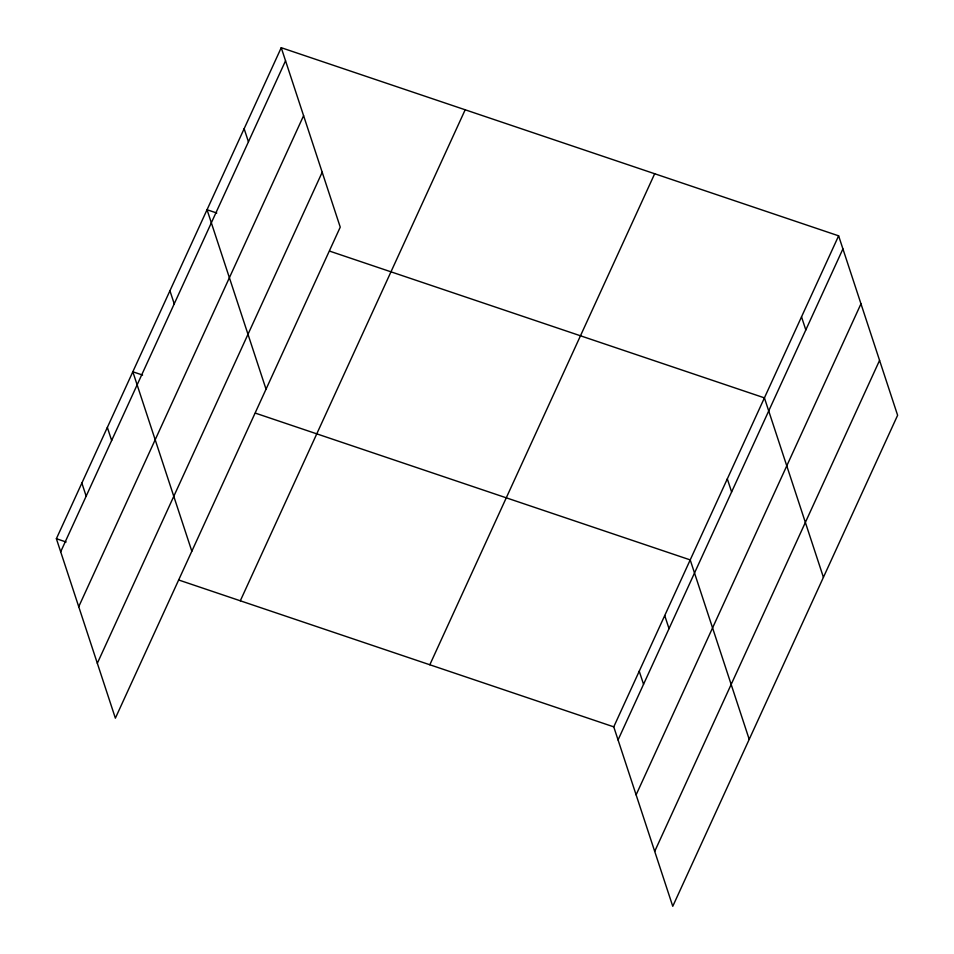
<?xml version="1.0" encoding="UTF-8"?>
<svg xmlns="http://www.w3.org/2000/svg" width="954" height="954" viewBox="0 0 954 954"><rect width="100%" height="100%" fill="white"/><g stroke="black" fill="none" stroke-linecap="round" stroke-linejoin="round"><path stroke-width="1.43" d="M281.239 47.7L340.244 227.147L115.374 718.171L56.381 538.712L281.239 47.7L838.626 235.829L897.619 415.288L672.761 906.3L613.756 726.853L838.626 235.829M60.674 551.806L285.544 60.782M78.729 606.708L303.599 115.684M97.332 663.269L322.19 172.257M240.313 600.793L465.182 109.782M429.825 664.759L654.682 173.747M618.061 739.934L842.919 248.911M636.115 794.837L860.973 303.813M654.706 851.397L879.576 360.385M216.785 213.028L207.042 209.737L266.035 389.184M329.655 251.129L764.416 397.866L823.421 577.325M142.587 375.065L132.833 371.774L191.837 551.221M255.457 413.154L690.207 559.903L749.212 739.35M56.381 538.712L66.136 542.003M179.006 580.104L613.756 726.853M801.515 316.847L805.82 329.929M727.318 478.884L731.611 491.966M664.723 615.545L669.028 628.638M639.24 671.199L643.545 684.28M244.141 128.718L248.445 141.8M169.931 290.755L174.236 303.837M107.349 427.416L111.654 440.509M81.865 483.07L86.158 496.152"/></g></svg>
